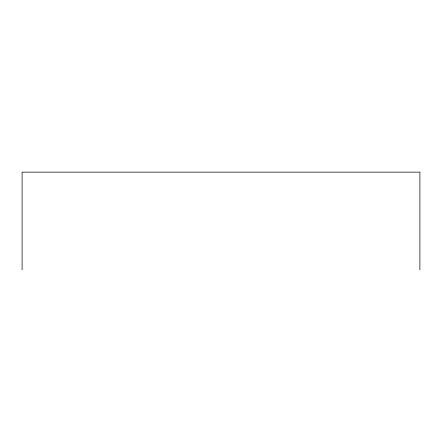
<?xml version="1.0" encoding="UTF-8"?>
<svg xmlns="http://www.w3.org/2000/svg" width="442" height="442" viewBox="0 0 442 442"><rect width="100%" height="100%" fill="white"/><g stroke="black" fill="none" stroke-linecap="round" stroke-linejoin="round"><path stroke-width="0.66" d="M419.9 269.852L419.9 172.148L22.1 172.148L22.1 269.852"/></g></svg>
